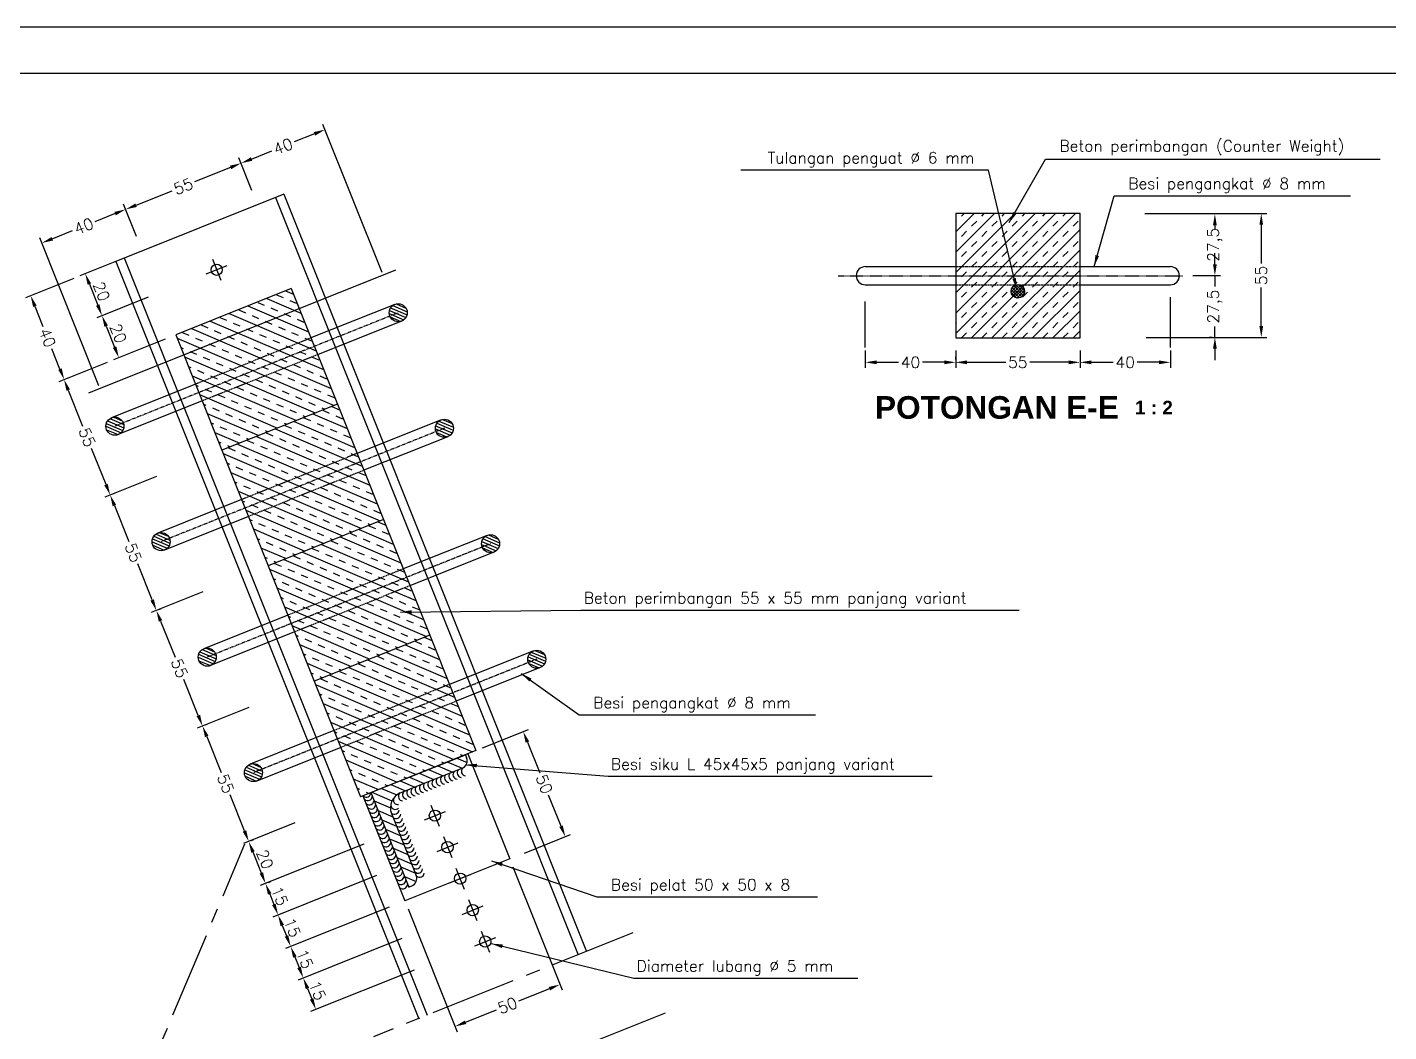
# Model space of a CAD drawing. Header units: metres. Extents: x -50 to 791, y -795 to 584.
# Drawn here: x 336.6 to 637.8, y -423.2 to -201.1 of the extents above; entities that cross this region are included whole.
import ezdxf
from ezdxf.enums import TextEntityAlignment as Align

# ---------------------------------------------------------------- set-up
doc = ezdxf.new("R2010")
doc.units = ezdxf.units.M
doc.header["$MEASUREMENT"] = 0
doc.linetypes.add('CENTER2', pattern=[28.575, 19.05, -3.175, 3.175, -3.175])
doc.linetypes.add('DASHED2', pattern=[0.375, 0.25, -0.125])
doc.layers.get('0').update_dxf_attribs({"color": 1, "linetype": 'CONTINUOUS'})
doc.layers.get('DEFPOINTS').update_dxf_attribs({"linetype": 'CONTINUOUS'})
for name, color, linetype in [('2', 1, 'CONTINUOUS'), ('5', 5, 'CONTINUOUS'), ('GRS-BANG', 5, 'CONTINUOUS'), ('KONS-BAJA', 1, 'CONTINUOUS'), ('UKURAN', 1, 'CONTINUOUS')]:
    doc.layers.add(name, color=color, linetype=linetype)
doc.styles.add('ARIAL', font='arialbd.ttf')
doc.styles.get("Standard").update_dxf_attribs({"font": 'Simplex.shx'})
doc.dimstyles.get("Standard").update_dxf_attribs({"dimtxt": 0.18, "dimasz": 0.18, "dimexe": 0.18, "dimexo": 0.0625, "dimgap": 0.09, "dimtad": 0, "dimtih": 1, "dimtoh": 1, "dimdec": 4, "dimzin": 0, "dimdsep": 46, "dimtxsty": 'Standard', "dimcen": 0.09, "dimadec": 0, "dimazin": 0, "dimtfac": 1, "dimtdec": 4, "dimtofl": 0, "dimtmove": 0, "dimatfit": 3, "dimfxl": 1, "dimtolj": 1, "dimtzin": 0, "dimarcsym": 0})
pattern_1 = [(336.80141, (-145.01335, -335.9181), (0.25013875, 0.5836571), [])]
pattern_2 = [(336.80141, (-114.3736, -412.5174), (0.25013875, 0.5836571), [])]
pattern_3 = [(336.80141, (-124.58686, -386.9843), (0.25013875, 0.5836571), [])]
pattern_4 = [(336.80141, (-134.8001, -361.4512), (0.25013875, 0.5836571), [])]

# ---------------------------------------------------------------- blocks, each defined once
blk = doc.blocks.new('*D40')
at = {"color": 0, "linetype": 'ByBlock'}
for p, q in [((355.53, -304.29), (356.12, -304.06)), ((355.88, -306.84), (359.08, -314.83)), ((364.24, -327.73), (361.04, -319.75)), ((375.41, -325.96), (364.01, -330.52))]:
    blk.add_line(p, q, dxfattribs=at)
for points in [[(356.27, -306.69), (355.5, -307), (354.95, -304.52)], [(364.63, -327.58), (363.85, -327.89), (365.17, -330.05)]]:
    blk.add_solid(points, dxfattribs=at)
at = {"layer": 'DEFPOINTS', "color": 0, "linetype": 'ByBlock'}
for p in [(354.95, -304.52), (375.99, -325.73), (365.17, -330.05)]:
    blk.add_point(p, dxfattribs=at)
at = {"color": 0, "linetype": 'ByBlock', "insert": (360.06, -317.29), "char_height": 2.5, "attachment_point": 5, "rotation": 291.8014}
blk.add_mtext('\\A1;55', dxfattribs=at)
blk = doc.blocks.new('*D41')
at = {"color": 0, "linetype": 'ByBlock'}
for p, q in [((346.88, -256.63), (336.2, -260.9)), ((338.29, -262.76), (340.09, -267.26)), ((343.85, -276.67), (342.06, -272.18)), ((354.31, -275.19), (343.62, -279.46))]:
    blk.add_line(p, q, dxfattribs=at)
for points in [[(338.68, -262.61), (337.9, -262.92), (337.36, -260.44)], [(344.24, -276.52), (343.47, -276.83), (344.78, -279)]]:
    blk.add_solid(points, dxfattribs=at)
at = {"layer": 'DEFPOINTS', "color": 0, "linetype": 'ByBlock'}
for p in [(347.46, -256.4), (354.89, -274.95), (344.78, -279)]:
    blk.add_point(p, dxfattribs=at)
at = {"color": 0, "linetype": 'ByBlock', "insert": (341.07, -269.72), "char_height": 2.5, "attachment_point": 5, "rotation": 291.8014}
blk.add_mtext('\\A1;40', dxfattribs=at)
blk = doc.blocks.new('*D42')
at = {"color": 0, "linetype": 'ByBlock'}
for p, q in [((358.13, -240.79), (357.9, -240.21)), ((356.04, -242.3), (351.56, -244.1)), ((342.15, -247.86), (346.64, -246.06)), ((352.47, -280.39), (339.37, -247.63))]:
    blk.add_line(p, q, dxfattribs=at)
for points in [[(355.89, -241.92), (356.19, -242.69), (358.36, -241.37)], [(342, -247.47), (342.31, -248.24), (339.83, -248.79)]]:
    blk.add_solid(points, dxfattribs=at)
at = {"layer": 'DEFPOINTS', "color": 0, "linetype": 'ByBlock'}
for p in [(358.36, -241.37), (339.83, -248.79), (352.71, -280.97)]:
    blk.add_point(p, dxfattribs=at)
at = {"color": 0, "linetype": 'ByBlock', "insert": (349.1, -245.08), "char_height": 2.5, "attachment_point": 5, "rotation": 21.8014}
blk.add_mtext('\\A1;40', dxfattribs=at)
blk = doc.blocks.new('*D43')
at = {"color": 0, "linetype": 'ByBlock'}
for p, q in [((345.32, -278.76), (345.9, -278.52)), ((345.67, -281.31), (348.86, -289.3)), ((354.03, -302.2), (350.83, -294.21)), ((365.19, -300.42), (353.79, -304.99))]:
    blk.add_line(p, q, dxfattribs=at)
for points in [[(346.06, -281.15), (345.28, -281.46), (344.74, -278.99)], [(354.41, -302.05), (353.64, -302.35), (354.95, -304.52)]]:
    blk.add_solid(points, dxfattribs=at)
at = {"layer": 'DEFPOINTS', "color": 0, "linetype": 'ByBlock'}
for p in [(344.74, -278.99), (365.78, -300.19), (354.95, -304.52)]:
    blk.add_point(p, dxfattribs=at)
at = {"color": 0, "linetype": 'ByBlock', "insert": (349.85, -291.75), "char_height": 2.5, "attachment_point": 5, "rotation": 291.8014}
blk.add_mtext('\\A1;55', dxfattribs=at)
blk = doc.blocks.new('*D44')
at = {"color": 0, "linetype": 'ByBlock'}
for p, q in [((383.66, -230.58), (383.43, -230)), ((381.57, -232.09), (373.59, -235.28)), ((360.68, -240.45), (368.67, -237.25)), ((360.77, -247.39), (357.9, -240.21))]:
    blk.add_line(p, q, dxfattribs=at)
for points in [[(381.42, -231.7), (381.73, -232.48), (383.89, -231.16)], [(360.53, -240.06), (360.84, -240.83), (358.36, -241.37)]]:
    blk.add_solid(points, dxfattribs=at)
at = {"layer": 'DEFPOINTS', "color": 0, "linetype": 'ByBlock'}
for p in [(383.89, -231.16), (358.36, -241.37), (361, -247.97)]:
    blk.add_point(p, dxfattribs=at)
at = {"color": 0, "linetype": 'ByBlock', "insert": (371.13, -236.27), "char_height": 2.5, "attachment_point": 5, "rotation": 21.8014}
blk.add_mtext('\\A1;55', dxfattribs=at)
blk = doc.blocks.new('*D45')
at = {"color": 0, "linetype": 'ByBlock'}
for p, q in [((353.72, -264.62), (354.3, -264.39)), ((354.07, -267.18), (355.93, -271.82)), ((367.1, -270.05), (355.7, -274.61))]:
    blk.add_line(p, q, dxfattribs=at)
for points in [[(354.46, -267.02), (353.68, -267.33), (353.14, -264.86)], [(356.32, -271.67), (355.54, -271.98), (356.86, -274.14)]]:
    blk.add_solid(points, dxfattribs=at)
at = {"layer": 'DEFPOINTS', "color": 0, "linetype": 'ByBlock'}
for p in [(353.14, -264.86), (367.68, -269.81), (356.86, -274.14)]:
    blk.add_point(p, dxfattribs=at)
at = {"color": 0, "linetype": 'ByBlock', "insert": (356.74, -268.8), "char_height": 2.5, "attachment_point": 5, "rotation": 291.8014}
blk.add_mtext('\\A1;20', dxfattribs=at)
blk = doc.blocks.new('*D46')
at = {"color": 0, "linetype": 'ByBlock'}
for p, q in [((359.67, -251.48), (348.27, -256.04)), ((350.36, -257.89), (352.21, -262.54)), ((363.38, -260.76), (351.98, -265.32))]:
    blk.add_line(p, q, dxfattribs=at)
for points in [[(350.74, -257.74), (349.97, -258.05), (349.43, -255.57)], [(352.6, -262.38), (351.83, -262.69), (353.14, -264.86)]]:
    blk.add_solid(points, dxfattribs=at)
at = {"layer": 'DEFPOINTS', "color": 0, "linetype": 'ByBlock'}
for p in [(360.25, -251.24), (363.96, -260.53), (353.14, -264.86)]:
    blk.add_point(p, dxfattribs=at)
at = {"color": 0, "linetype": 'ByBlock', "insert": (353.03, -259.52), "char_height": 2.5, "attachment_point": 5, "rotation": 291.8014}
blk.add_mtext('\\A1;20', dxfattribs=at)
blk = doc.blocks.new('*D47')
at = {"color": 0, "linetype": 'ByBlock'}
for p, q in [((415.1, -255.34), (401.99, -222.58)), ((400.14, -224.66), (395.63, -226.46)), ((386.22, -230.23), (390.72, -228.43)), ((386.3, -237.18), (383.43, -230))]:
    blk.add_line(p, q, dxfattribs=at)
for points in [[(399.98, -224.28), (400.29, -225.05), (402.46, -223.74)], [(386.06, -229.85), (386.37, -230.62), (383.89, -231.16)]]:
    blk.add_solid(points, dxfattribs=at)
at = {"layer": 'DEFPOINTS', "color": 0, "linetype": 'ByBlock'}
for p in [(383.89, -231.16), (386.53, -237.76), (415.33, -255.92)]:
    blk.add_point(p, dxfattribs=at)
at = {"color": 0, "linetype": 'ByBlock', "insert": (393.18, -227.45), "char_height": 2.5, "attachment_point": 5, "rotation": 21.8014}
blk.add_mtext('\\A1;40', dxfattribs=at)
blk = doc.blocks.new('*D48')
at = {"color": 0, "linetype": 'ByBlock'}
for p, q in [((422.22, -409.55), (399.29, -418.72)), ((398.24, -411.06), (398.83, -410.83)), ((398.59, -413.62), (399.52, -415.94))]:
    blk.add_line(p, q, dxfattribs=at)
for points in [[(398.98, -413.46), (398.21, -413.77), (397.66, -411.3)], [(399.91, -415.78), (399.13, -416.09), (400.45, -418.26)]]:
    blk.add_solid(points, dxfattribs=at)
at = {"layer": 'DEFPOINTS', "color": 0, "linetype": 'ByBlock'}
for p in [(422.8, -409.32), (397.66, -411.3), (400.45, -418.26)]:
    blk.add_point(p, dxfattribs=at)
at = {"color": 0, "linetype": 'ByBlock', "insert": (400.8, -414.08), "char_height": 2.5, "attachment_point": 5, "rotation": 291.8014}
blk.add_mtext('\\A1;15', dxfattribs=at)
blk = doc.blocks.new('*D49')
at = {"color": 0, "linetype": 'ByBlock'}
for p, q in [((419.44, -402.59), (396.5, -411.76)), ((394.3, -404.56), (393.72, -404.8)), ((395.81, -406.65), (396.74, -408.97))]:
    blk.add_line(p, q, dxfattribs=at)
for points in [[(396.19, -406.5), (395.42, -406.81), (394.88, -404.33)], [(397.12, -408.82), (396.35, -409.13), (397.66, -411.3)]]:
    blk.add_solid(points, dxfattribs=at)
at = {"layer": 'DEFPOINTS', "color": 0, "linetype": 'ByBlock'}
for p in [(420.02, -402.35), (394.88, -404.33), (397.66, -411.3)]:
    blk.add_point(p, dxfattribs=at)
at = {"color": 0, "linetype": 'ByBlock', "insert": (398.01, -407.12), "char_height": 2.5, "attachment_point": 5, "rotation": 291.8014}
blk.add_mtext('\\A1;15', dxfattribs=at)
blk = doc.blocks.new('*D50')
at = {"color": 0, "linetype": 'ByBlock'}
for p, q in [((392.67, -397.14), (393.25, -396.9)), ((416.65, -395.62), (393.72, -404.8)), ((393.02, -399.69), (393.95, -402.01))]:
    blk.add_line(p, q, dxfattribs=at)
for points in [[(393.41, -399.54), (392.64, -399.84), (392.09, -397.37)], [(394.34, -401.86), (393.56, -402.17), (394.88, -404.33)]]:
    blk.add_solid(points, dxfattribs=at)
at = {"layer": 'DEFPOINTS', "color": 0, "linetype": 'ByBlock'}
for p in [(392.09, -397.37), (417.23, -395.39), (394.88, -404.33)]:
    blk.add_point(p, dxfattribs=at)
at = {"color": 0, "linetype": 'ByBlock', "insert": (395.23, -400.15), "char_height": 2.5, "attachment_point": 5, "rotation": 291.8014}
blk.add_mtext('\\A1;15', dxfattribs=at)
blk = doc.blocks.new('*D51')
at = {"color": 0, "linetype": 'ByBlock'}
for p, q in [((389.89, -390.17), (390.47, -389.94)), ((413.87, -388.66), (390.93, -397.83)), ((390.24, -392.73), (391.17, -395.05))]:
    blk.add_line(p, q, dxfattribs=at)
for points in [[(390.62, -392.57), (389.85, -392.88), (389.31, -390.41)], [(391.55, -394.89), (390.78, -395.2), (392.09, -397.37)]]:
    blk.add_solid(points, dxfattribs=at)
at = {"layer": 'DEFPOINTS', "color": 0, "linetype": 'ByBlock'}
for p in [(414.45, -388.43), (389.31, -390.41), (392.09, -397.37)]:
    blk.add_point(p, dxfattribs=at)
at = {"color": 0, "linetype": 'ByBlock', "insert": (392.44, -393.19), "char_height": 2.5, "attachment_point": 5, "rotation": 291.8014}
blk.add_mtext('\\A1;15', dxfattribs=at)
blk = doc.blocks.new('*D52')
at = {"color": 0, "linetype": 'ByBlock'}
for p, q in [((386.17, -380.89), (386.75, -380.66)), ((411.08, -381.7), (388.15, -390.87)), ((386.52, -383.44), (388.38, -388.08))]:
    blk.add_line(p, q, dxfattribs=at)
for points in [[(386.91, -383.29), (386.14, -383.6), (385.59, -381.12)], [(388.77, -387.93), (387.99, -388.24), (389.31, -390.41)]]:
    blk.add_solid(points, dxfattribs=at)
at = {"layer": 'DEFPOINTS', "color": 0, "linetype": 'ByBlock'}
for p in [(385.59, -381.12), (411.66, -381.46), (389.31, -390.41)]:
    blk.add_point(p, dxfattribs=at)
at = {"color": 0, "linetype": 'ByBlock', "insert": (389.19, -385.07), "char_height": 2.5, "attachment_point": 5, "rotation": 291.8014}
blk.add_mtext('\\A1;20', dxfattribs=at)
blk = doc.blocks.new('*D53')
at = {"color": 0, "linetype": 'ByBlock'}
for p, q in [((375.96, -355.36), (376.54, -355.12)), ((376.31, -357.91), (379.5, -365.89)), ((384.67, -378.8), (381.47, -370.81)), ((395.83, -377.02), (384.43, -381.58))]:
    blk.add_line(p, q, dxfattribs=at)
for points in [[(376.7, -357.75), (375.92, -358.06), (375.38, -355.59)], [(385.05, -378.64), (384.28, -378.95), (385.59, -381.12)]]:
    blk.add_solid(points, dxfattribs=at)
at = {"layer": 'DEFPOINTS', "color": 0, "linetype": 'ByBlock'}
for p in [(375.38, -355.59), (396.41, -376.79), (385.59, -381.12)]:
    blk.add_point(p, dxfattribs=at)
at = {"color": 0, "linetype": 'ByBlock', "insert": (380.49, -368.35), "char_height": 2.5, "attachment_point": 5, "rotation": 291.8014}
blk.add_mtext('\\A1;55', dxfattribs=at)
blk = doc.blocks.new('*D54')
at = {"color": 0, "linetype": 'ByBlock'}
for p, q in [((365.75, -329.82), (366.33, -329.59)), ((366.1, -332.38), (369.29, -340.36)), ((374.45, -353.27), (371.26, -345.28)), ((385.62, -351.49), (374.22, -356.05))]:
    blk.add_line(p, q, dxfattribs=at)
for points in [[(366.48, -332.22), (365.71, -332.53), (365.17, -330.05)], [(374.84, -353.11), (374.07, -353.42), (375.38, -355.59)]]:
    blk.add_solid(points, dxfattribs=at)
at = {"layer": 'DEFPOINTS', "color": 0, "linetype": 'ByBlock'}
for p in [(365.17, -330.05), (386.2, -351.26), (375.38, -355.59)]:
    blk.add_point(p, dxfattribs=at)
at = {"color": 0, "linetype": 'ByBlock', "insert": (370.27, -342.82), "char_height": 2.5, "attachment_point": 5, "rotation": 291.8014}
blk.add_mtext('\\A1;55', dxfattribs=at)
blk = doc.blocks.new('*D55')
at = {"color": 0, "linetype": 'ByBlock'}
for p, q in [((444.03, -386.76), (454.89, -413.91)), ((420.84, -396.03), (431.7, -423.18)), ((452.1, -413.67), (445.29, -416.4)), ((433.55, -421.09), (440.37, -418.37))]:
    blk.add_line(p, q, dxfattribs=at)
for points in [[(451.95, -413.29), (452.26, -414.06), (454.43, -412.75)], [(433.4, -420.71), (433.71, -421.48), (431.23, -422.02)]]:
    blk.add_solid(points, dxfattribs=at)
at = {"layer": 'DEFPOINTS', "color": 0, "linetype": 'ByBlock'}
for p in [(443.8, -386.18), (420.61, -395.45), (454.43, -412.75)]:
    blk.add_point(p, dxfattribs=at)
at = {"color": 0, "linetype": 'ByBlock', "insert": (442.83, -417.38), "char_height": 2.5, "attachment_point": 5, "rotation": 21.8014}
blk.add_mtext('\\A1;50', dxfattribs=at)
blk = doc.blocks.new('SIKU45-45-5')
at = {"layer": 'KONS-BAJA'}
h = blk.add_hatch(dxfattribs=at)
h.set_pattern_fill('LINE', color=256, scale=0.5, angle=45, style=0)
h.set_pattern_definition([(45, (-135.3492, -435.9843), (-1.122532, 1.122532), [])])
h.paths.add_polyline_path([(2.5, 20.75, 0.414214), (0.75, 22.5), (0, 22.5), (0, 0), (22.5, 0), (22.5, 0.75, 0.414214), (20.75, 2.5), (6, 2.5, -0.414214), (2.5, 6)])
for points in [[(0, 0), (0, 22.5)], [(0, 22.5), (0.75, 22.5)], [(2.5, 6), (2.5, 20.75)], [(0, 0), (22.5, 0)], [(6, 2.5), (20.75, 2.5)], [(22.5, 0), (22.5, 0.75)]]:
    blk.add_lwpolyline(points, dxfattribs=at)
for centre, radius, start, end in [((0.75, 20.75), 1.75, 0, 90), ((6, 6), 3.5, 180, 270), ((20.75, 0.75), 1.75, 0, 90)]:
    blk.add_arc(centre, radius, start, end, dxfattribs=at)
blk = doc.blocks.new('*D56')
at = {"color": 0, "linetype": 'ByBlock'}
for p, q in [((437.3, -360.43), (447.47, -356.36)), ((447.24, -359.15), (449.98, -365.98)), ((454.68, -377.74), (451.94, -370.9)), ((446.59, -383.67), (456.77, -379.6))]:
    blk.add_line(p, q, dxfattribs=at)
for points in [[(447.63, -358.99), (446.85, -359.3), (446.31, -356.83)], [(455.06, -377.58), (454.29, -377.89), (455.61, -380.06)]]:
    blk.add_solid(points, dxfattribs=at)
at = {"layer": 'DEFPOINTS', "color": 0, "linetype": 'ByBlock'}
for p in [(436.72, -360.67), (455.61, -380.06), (446.01, -383.9)]:
    blk.add_point(p, dxfattribs=at)
at = {"color": 0, "linetype": 'ByBlock', "insert": (450.96, -368.44), "char_height": 2.5, "attachment_point": 5, "rotation": 291.8014}
blk.add_mtext('\\A1;50', dxfattribs=at)
blk = doc.blocks.new('*D72')
at = {"color": 0, "linetype": 'ByBlock'}
for p, q in [((521.97, -272.56), (521.97, -276.43)), ((541.97, -272.56), (541.97, -276.43)), ((524.47, -275.18), (529.33, -275.18)), ((539.47, -275.18), (534.62, -275.18))]:
    blk.add_line(p, q, dxfattribs=at)
for points in [[(524.47, -274.77), (524.47, -275.6), (521.97, -275.18)], [(539.47, -274.77), (539.47, -275.6), (541.97, -275.18)]]:
    blk.add_solid(points, dxfattribs=at)
at = {"layer": 'DEFPOINTS', "color": 0, "linetype": 'ByBlock'}
for p in [(521.97, -271.93), (541.97, -271.93), (541.97, -275.18)]:
    blk.add_point(p, dxfattribs=at)
at = {"color": 0, "linetype": 'ByBlock', "insert": (531.97, -275.18), "char_height": 2.5, "attachment_point": 5}
blk.add_mtext('\\A1;40', dxfattribs=at)
blk = doc.blocks.new('*D73')
at = {"color": 0, "linetype": 'ByBlock'}
for p, q in [((541.97, -274.56), (541.97, -273.93)), ((569.47, -272.56), (569.47, -276.43)), ((544.47, -275.18), (553.08, -275.18)), ((566.97, -275.18), (558.37, -275.18))]:
    blk.add_line(p, q, dxfattribs=at)
for points in [[(544.47, -274.77), (544.47, -275.6), (541.97, -275.18)], [(566.97, -274.77), (566.97, -275.6), (569.47, -275.18)]]:
    blk.add_solid(points, dxfattribs=at)
at = {"layer": 'DEFPOINTS', "color": 0, "linetype": 'ByBlock'}
for p in [(569.47, -271.93), (541.97, -275.18), (569.47, -275.18)]:
    blk.add_point(p, dxfattribs=at)
at = {"color": 0, "linetype": 'ByBlock', "insert": (555.72, -275.18), "char_height": 2.5, "attachment_point": 5}
blk.add_mtext('\\A1;55', dxfattribs=at)
blk = doc.blocks.new('*D74')
at = {"color": 0, "linetype": 'ByBlock'}
for p, q in [((569.47, -272.56), (569.47, -276.43)), ((589.47, -272.56), (589.47, -276.43)), ((571.97, -275.18), (576.83, -275.18)), ((586.97, -275.18), (582.12, -275.18))]:
    blk.add_line(p, q, dxfattribs=at)
for points in [[(571.97, -274.77), (571.97, -275.6), (569.47, -275.18)], [(586.97, -274.77), (586.97, -275.6), (589.47, -275.18)]]:
    blk.add_solid(points, dxfattribs=at)
at = {"layer": 'DEFPOINTS', "color": 0, "linetype": 'ByBlock'}
for p in [(569.47, -271.93), (589.47, -271.93), (589.47, -275.18)]:
    blk.add_point(p, dxfattribs=at)
at = {"color": 0, "linetype": 'ByBlock', "insert": (579.47, -275.18), "char_height": 2.5, "attachment_point": 5}
blk.add_mtext('\\A1;40', dxfattribs=at)
blk = doc.blocks.new('*D75')
at = {"color": 0, "linetype": 'ByBlock'}
for p, q in [((583.82, -242.28), (610.81, -242.28)), ((609.56, -244.78), (609.56, -253.33)), ((609.56, -267.17), (609.56, -258.62)), ((584.12, -269.67), (610.81, -269.67))]:
    blk.add_line(p, q, dxfattribs=at)
for points in [[(609.15, -244.78), (609.98, -244.78), (609.56, -242.28)], [(609.15, -267.17), (609.98, -267.17), (609.56, -269.67)]]:
    blk.add_solid(points, dxfattribs=at)
at = {"layer": 'DEFPOINTS', "color": 0, "linetype": 'ByBlock'}
for p in [(583.19, -242.28), (609.56, -242.28), (583.5, -269.67)]:
    blk.add_point(p, dxfattribs=at)
at = {"color": 0, "linetype": 'ByBlock', "insert": (609.56, -255.97), "char_height": 2.5, "attachment_point": 5, "rotation": 90}
blk.add_mtext('\\A1;55', dxfattribs=at)
blk = doc.blocks.new('*D76')
at = {"color": 0, "linetype": 'ByBlock'}
for p, q in [((599.3, -253.52), (599.3, -251.02)), ((594.42, -256.02), (600.55, -256.02)), ((599.3, -256.02), (599.3, -258.41)), ((599.3, -269.67), (599.3, -267.28)), ((598.68, -269.67), (598.05, -269.67)), ((599.3, -272.17), (599.3, -274.67))]:
    blk.add_line(p, q, dxfattribs=at)
for points in [[(598.88, -253.52), (599.72, -253.52), (599.3, -256.02)], [(598.88, -272.17), (599.72, -272.17), (599.3, -269.67)]]:
    blk.add_solid(points, dxfattribs=at)
at = {"layer": 'DEFPOINTS', "color": 0, "linetype": 'ByBlock'}
for p in [(593.79, -256.02), (599.3, -256.02), (599.3, -269.67)]:
    blk.add_point(p, dxfattribs=at)
at = {"color": 0, "linetype": 'ByBlock', "insert": (599.3, -262.85), "char_height": 2.5, "attachment_point": 5, "rotation": 90}
blk.add_mtext('\\A1;27,5', dxfattribs=at)

msp = doc.modelspace()

# ---------------------------------------------------------------- hatches: boundary and pattern name
at = {"layer": 'KONS-BAJA'}
h = msp.add_hatch(dxfattribs=at)
h.set_pattern_fill('TRANS', color=256, scale=0.5, angle=45, style=0)
h.set_pattern_definition([(45, (-28.1206, -780.5325), (-2.245064, 2.245064), []), (45, (-29.243, -779.41), (-2.245064, 2.245064), [1.5875, -1.5875])])
h.paths.add_polyline_path([(541.97433, -269.7796), (569.47433, -269.7796), (569.47433, -242.2796), (541.97433, -242.2796)])
h = msp.add_hatch(dxfattribs=at)
h.set_pattern_fill('TRANS', color=256, scale=0.5, angle=-23.1985905, style=0)
h.set_pattern_definition([(336.8014, (-145.0133, -335.918), (1.250694, 2.918285), []), (336.8014, (-144.388, -334.459), (1.250694, 2.918285), [1.5875, -1.5875])])
h.paths.add_polyline_path([(405.19933, -284.42318), (394.98609, -258.89007), (369.45298, -269.10331), (379.66623, -294.63642)])
h = msp.add_hatch(dxfattribs=at)
h.set_pattern_fill('ANSI37', color=256, scale=0.15, style=0)
h.set_pattern_definition([(45, (-50, -795.09387), (-0.3367596, 0.3367596), []), (135, (-50, -795.09387), (-0.3367596, -0.3367596), [])])
edge = h.paths.add_edge_path()
edge.add_arc((555.72433, -259.48678), 1.5, 0, 360)
h = msp.add_hatch(dxfattribs=at)
h.set_pattern_fill('LINE', color=256, scale=0.2, angle=-23.1985905, style=0)
h.set_pattern_definition(pattern_1)
edge = h.paths.add_edge_path()
edge.add_arc((418.66225, -264.22881), 2, 0, 360)
h = msp.add_hatch(dxfattribs=at)
h.set_pattern_fill('TRANS', color=256, scale=0.5, angle=-23.1985905, style=0)
h.set_pattern_definition([(336.8014, (-134.8, -361.4512), (1.250694, 2.918285), []), (336.8014, (-134.1748, -359.992), (1.250694, 2.918285), [1.5875, -1.5875])])
h.paths.add_polyline_path([(415.41258, -309.95629), (405.19933, -284.42318), (379.66623, -294.63642), (389.87947, -320.16953)])
h = msp.add_hatch(dxfattribs=at)
h.set_pattern_fill('LINE', color=256, scale=0.2, angle=-23.1985905, style=0)
h.set_pattern_definition(pattern_1)
edge = h.paths.add_edge_path()
edge.add_arc((355.99007, -289.29768), 2, 0, 360)
h = msp.add_hatch(dxfattribs=at)
h.set_pattern_fill('LINE', color=256, scale=0.2, angle=-23.1985905, style=0)
h.set_pattern_definition(pattern_4)
edge = h.paths.add_edge_path()
edge.add_arc((428.87549, -289.76192), 2, 0, 360)
h = msp.add_hatch(dxfattribs=at)
h.set_pattern_fill('TRANS', color=256, scale=0.5, angle=-23.1985905, style=0)
h.set_pattern_definition([(336.8014, (-124.587, -386.9843), (1.250694, 2.918285), []), (336.8014, (-123.9615, -385.5252), (1.250694, 2.918285), [1.5875, -1.5875])])
h.paths.add_polyline_path([(425.62582, -335.4894), (415.41258, -309.95629), (389.87947, -320.16953), (400.09271, -345.70264)])
h = msp.add_hatch(dxfattribs=at)
h.set_pattern_fill('LINE', color=256, scale=0.2, angle=-23.1985905, style=0)
h.set_pattern_definition(pattern_4)
edge = h.paths.add_edge_path()
edge.add_arc((366.20331, -314.83079), 2, 0, 360)
h = msp.add_hatch(dxfattribs=at)
h.set_pattern_fill('LINE', color=256, scale=0.2, angle=-23.1985905, style=0)
h.set_pattern_definition(pattern_3)
edge = h.paths.add_edge_path()
edge.add_arc((439.08873, -315.29503), 2, 0, 360)
h = msp.add_hatch(dxfattribs=at)
h.set_pattern_fill('TRANS', color=256, scale=0.5, angle=-23.1985905, style=0)
h.set_pattern_definition([(336.8014, (-114.3736, -412.5174), (1.250694, 2.918285), []), (336.8014, (-113.7483, -411.0583), (1.250694, 2.918285), [1.5875, -1.5875])])
h.paths.add_polyline_path([(435.83907, -361.02251), (425.62582, -335.4894), (400.09271, -345.70264), (410.30596, -371.23575)])
h = msp.add_hatch(dxfattribs=at)
h.set_pattern_fill('LINE', color=256, scale=0.2, angle=-23.1985905, style=0)
h.set_pattern_definition(pattern_3)
edge = h.paths.add_edge_path()
edge.add_arc((376.41656, -340.3639), 2, 0, 360)
h = msp.add_hatch(dxfattribs=at)
h.set_pattern_fill('LINE', color=256, scale=0.2, angle=-23.1985905, style=0)
h.set_pattern_definition(pattern_2)
edge = h.paths.add_edge_path()
edge.add_arc((449.30198, -340.82814), 2, 0, 360)
h = msp.add_hatch(dxfattribs=at)
h.set_pattern_fill('LINE', color=256, scale=0.2, angle=-23.1985905, style=0)
h.set_pattern_definition(pattern_2)
edge = h.paths.add_edge_path()
edge.add_arc((386.6298, -365.89701), 2, 0, 360)

# ---------------------------------------------------------------- linework, layer by layer
at = {"layer": '2', "color": 2}
msp.add_line((791.15464, -201.09387), (-50, -201.09387), dxfattribs=at)
at = {"layer": '5', "color": 5}
msp.add_line((-0.70788, -211.23878), (780.41649, -211.23878), dxfattribs=at)
at = {"layer": 'KONS-BAJA'}
for p, q in [((377.57715, -252.39073), (379.43411, -257.03312)), ((376.18444, -255.6404), (380.82682, -253.78345)), ((425.85794, -373.0927), (427.71489, -377.73509)), ((424.46523, -376.34237), (429.10761, -374.48542)), ((427.25066, -383.30595), (431.89304, -381.44899)), ((428.64337, -380.05628), (430.50032, -384.69866)), ((430.03609, -390.26952), (434.67847, -388.41257)), ((431.4288, -387.01985), (433.28575, -391.66224)), ((434.21423, -393.98343), (436.07118, -398.62581)), ((432.82152, -397.2331), (437.4639, -395.37614)), ((435.60695, -404.19667), (440.24933, -402.33972)), ((436.99966, -400.947), (438.85661, -405.58939))]:
    msp.add_line(p, q, dxfattribs=at)
at = {"layer": 'KONS-BAJA', "linetype": 'CENTER2'}
msp.add_line((346.64179, -472.11636), (384.76272, -381.6391), dxfattribs=at)
at = {"layer": 'KONS-BAJA'}
for points in [[(393.36126, -237.99934), (356.22219, -252.85497)], [(391.5043, -238.74213), (458.48357, -406.19029)], [(393.36126, -237.99934), (460.34052, -405.44751)], [(356.22219, -252.85497), (423.20146, -420.30314)], [(358.07914, -252.11219), (425.05841, -419.56036)], [(521.97433, -254.0296), (541.97433, -254.0296)], [(569.47433, -254.0296), (589.47433, -254.0296)], [(394.98609, -258.89007), (369.45298, -269.10331)], [(394.98609, -258.89007), (405.19933, -284.42318)], [(521.97433, -258.0296), (541.97433, -258.0296)], [(569.47433, -258.0296), (589.47433, -258.0296)], [(521.97433, -271.93111), (521.97433, -261.762)], [(589.47433, -271.93111), (589.47433, -260.74953)], [(417.91947, -262.37186), (399.34993, -269.79967)], [(419.40503, -266.08576), (400.83549, -273.51358)], [(369.45298, -269.10331), (379.66623, -294.63642)], [(373.81682, -280.01291), (355.24729, -287.44073)], [(375.30238, -283.72682), (356.73285, -291.15463)], [(405.19933, -284.42318), (379.66623, -294.63642)], [(405.19933, -284.42318), (415.41258, -309.95629)], [(428.13271, -287.90497), (409.56317, -295.33278)], [(429.61827, -291.61887), (411.04874, -299.04669)], [(379.66623, -294.63642), (389.87947, -320.16953)], [(384.03007, -305.54602), (365.46053, -312.97384)], [(385.51563, -309.25993), (366.94609, -316.68774)], [(415.41258, -309.95629), (389.87947, -320.16953)], [(415.41258, -309.95629), (425.62582, -335.4894)], [(438.34595, -313.43807), (419.77642, -320.86589)], [(439.83152, -317.15198), (421.26198, -324.5798)], [(389.87947, -320.16953), (400.09271, -345.70264)], [(394.24331, -331.07913), (375.67378, -338.50695)], [(395.72887, -334.79304), (377.15934, -342.22085)], [(425.62582, -335.4894), (400.09271, -345.70264)], [(425.62582, -335.4894), (435.83907, -361.02251)], [(448.5592, -338.97118), (429.98966, -346.399)], [(450.04476, -342.68509), (431.47522, -350.1129)], [(400.09271, -345.70264), (410.30596, -371.23575)], [(404.45655, -356.61224), (385.88702, -364.04005)], [(405.94212, -360.32615), (387.37258, -367.75396)], [(435.83907, -361.02251), (410.30596, -371.23575)], [(434.0739, -361.72857), (443.35867, -384.94049)], [(410.86198, -371.01334), (420.14675, -394.22526)]]:
    msp.add_lwpolyline(points, dxfattribs=at)
msp.add_lwpolyline([(541.97433, -269.7796), (569.47433, -269.7796), (569.47433, -242.2796), (541.97433, -242.2796)], close=True, dxfattribs=at)
at = {"layer": 'KONS-BAJA', "linetype": 'DASHED2', "ltscale": 0.25}
for points in [[(541.97433, -254.0296), (569.47433, -254.0296)], [(541.97433, -258.0296), (569.47433, -258.0296)]]:
    msp.add_lwpolyline(points, dxfattribs=at)
at = {"layer": 'KONS-BAJA', "linetype": 'DASHED2', "ltscale": 0.5}
msp.add_lwpolyline([(515.99256, -256.0296), (592.11458, -256.0296)], dxfattribs=at)
at = {"layer": 'KONS-BAJA', "linetype": 'DASHED2', "ltscale": 0.5, "flags": 128}
for points in [[(418.66225, -264.22881), (355.99007, -289.29768)], [(428.87549, -289.76192), (366.20331, -314.83079)], [(439.08873, -315.29503), (376.41656, -340.3639)], [(449.30198, -340.82814), (386.6298, -365.89701)]]:
    msp.add_lwpolyline(points, dxfattribs=at)
at = {"layer": 'KONS-BAJA', "linetype": 'DASHED2', "ltscale": 0.35, "flags": 128}
for points in [[(399.34993, -269.79967), (373.81682, -280.01291)], [(400.83549, -273.51358), (375.30238, -283.72682)], [(409.56317, -295.33278), (384.03007, -305.54602)], [(411.04874, -299.04669), (385.51563, -309.25993)], [(419.77642, -320.86589), (394.24331, -331.07913)], [(421.26198, -324.5798), (395.72887, -334.79304)], [(429.98966, -346.399), (404.45655, -356.61224)], [(431.47522, -350.1129), (405.94212, -360.32615)]]:
    msp.add_lwpolyline(points, dxfattribs=at)
at = {"layer": 'KONS-BAJA'}
for points in [[(427.3061, -367.12716, 0.616051), (427.97673, -368.80373, -908.511308223)], [(428.23458, -366.75577, 0.616051), (428.9052, -368.43234, -908.511308223)], [(429.16305, -366.38438, 0.616051), (429.83368, -368.06095, -908.511308223)], [(430.09153, -366.01299, 0.616051), (430.76216, -367.68956, -908.511308223)], [(431.02001, -365.6416, 0.616051), (431.69063, -367.31817, -908.511308223)], [(431.94848, -365.27021, 0.616051), (432.61911, -366.94677, -908.511308223)], [(432.87696, -364.89882, 0.616051), (433.54759, -366.57538, -908.511308223)], [(410.93737, -371.07785, 0.616051), (412.61394, -370.40722, -908.511308223)], [(419.87829, -370.09829, 0.616051), (420.54891, -371.77485, -908.511308223)], [(420.80676, -369.7269, 0.616051), (421.47739, -371.40346, -908.511308223)], [(421.73524, -369.35551, 0.616051), (422.40586, -371.03207, -908.511308223)], [(422.66372, -368.98411, 0.616051), (423.33434, -370.66068, -908.511308223)], [(423.59219, -368.61272, 0.616051), (424.26282, -370.28929, -908.511308223)], [(424.52067, -368.24133, 0.616051), (425.1913, -369.9179, -908.511308223)], [(425.44915, -367.86994, 0.616051), (426.11977, -369.54651, -908.511308223)], [(426.37762, -367.49855, 0.616051), (427.04825, -369.17512, -908.511308223)], [(411.24301, -371.84195, 0.616051), (412.91958, -371.17133, -908.511308223)], [(411.6144, -372.77043, 0.616051), (413.29097, -372.0998, -908.511308223)], [(411.98579, -373.69891, 0.616051), (413.66236, -373.02828, -908.511308223)], [(416.99337, -373.14822, 0.616051), (418.70226, -373.73158, -908.511308223)], [(417.69455, -371.50829, 0.616051), (418.75119, -372.97257, -908.511308223)], [(418.94981, -370.46968, 0.616051), (419.62043, -372.14624, -908.511308223)], [(412.35718, -374.62738, 0.616051), (414.03375, -373.95676, -908.511308223)], [(412.72857, -375.55586, 0.616051), (414.40514, -374.88523, -908.511308223)], [(413.09997, -376.48434, 0.616051), (414.77653, -375.81371, -908.511308223)], [(417.16953, -374.85651, 0.616051), (418.8461, -374.18588, -908.511308223)], [(417.54092, -375.78499, 0.616051), (419.21749, -375.11436, -908.511308223)], [(417.91231, -376.71346, 0.616051), (419.58888, -376.04284, -908.511308223)], [(413.47136, -377.41281, 0.616051), (415.14792, -376.74219, -908.511308223)], [(413.84275, -378.34129, 0.616051), (415.51931, -377.67066, -908.511308223)], [(414.21414, -379.26977, 0.616051), (415.8907, -378.59914, -908.511308223)], [(418.28371, -377.64194, 0.616051), (419.96027, -376.97131, -908.511308223)], [(418.6551, -378.57042, 0.616051), (420.33166, -377.89979, -908.511308223)], [(419.02649, -379.49889, 0.616051), (420.70305, -378.82827, -908.511308223)], [(414.58553, -380.19824, 0.616051), (416.26209, -379.52762, -908.511308223)], [(414.95692, -381.12672, 0.616051), (416.63348, -380.45609, -908.511308223)], [(415.32831, -382.0552, 0.616051), (417.00488, -381.38457, -908.511308223)], [(415.6997, -382.98367, 0.616051), (417.37627, -382.31305, -908.511308223)], [(419.39788, -380.42737, 0.616051), (421.07444, -379.75674, -908.511308223)], [(419.76927, -381.35585, 0.616051), (421.44583, -380.68522, -908.511308223)], [(420.14066, -382.28432, 0.616051), (421.81722, -381.6137, -908.511308223)], [(416.07109, -383.91215, 0.616051), (417.74766, -383.24152, -908.511308223)], [(416.44248, -384.84063, 0.616051), (418.11905, -384.17, -908.511308223)], [(416.81387, -385.7691, 0.616051), (418.49044, -385.09848, -908.511308223)], [(420.51205, -383.2128, 0.616051), (422.18862, -382.54217, -908.511308223)], [(420.88344, -384.14128, 0.616051), (422.56001, -383.47065, -908.511308223)], [(421.25483, -385.06975, 0.616051), (422.9314, -384.39913, -908.511308223)], [(421.62622, -385.99823, 0.616051), (423.30279, -385.3276, -908.511308223)], [(417.18526, -386.69758, 0.616051), (418.86183, -386.02695, -908.511308223)], [(417.55665, -387.62606, 0.616051), (419.23322, -386.95543, -908.511308223)], [(417.92804, -388.55453, 0.616051), (419.60461, -387.88391, -908.511308223)], [(421.99761, -386.92671, 0.616051), (423.67418, -386.25608, -908.511308223)], [(422.369, -387.85518, 0.616051), (424.04557, -387.18456, -908.511308223)], [(422.74039, -388.78366, 0.616051), (424.41696, -388.11303, -908.511308223)], [(418.29943, -389.48301, 0.616051), (419.976, -388.81238, -908.511308223)], [(418.67083, -390.41149, 0.616051), (420.34739, -389.74086, -908.511308223)], [(419.04222, -391.33996, 0.616051), (420.71878, -390.66934, -908.511308223)]]:
    msp.add_lwpolyline(points, format="xyb", dxfattribs=at)
at = {"layer": 'KONS-BAJA', "flags": 128}
msp.add_lwpolyline([(443.35867, -384.94049), (420.14675, -394.22526)], dxfattribs=at)
at = {"layer": 'KONS-BAJA', "linetype": 'CENTER2'}
for points in [[(470.57195, -401.35494), (413.20542, -424.30155)], [(477.67363, -419.10914), (426.93252, -439.40559)]]:
    msp.add_lwpolyline(points, dxfattribs=at)
at = {"layer": 'KONS-BAJA'}
for centre, radius in [((378.50563, -254.71192), 1.25), ((555.72433, -259.48678), 1.5), ((418.66225, -264.22881), 2), ((355.99007, -289.29768), 2), ((428.87549, -289.76192), 2), ((366.20331, -314.83079), 2), ((439.08873, -315.29503), 2), ((376.41656, -340.3639), 2), ((449.30198, -340.82814), 2), ((386.6298, -365.89701), 2), ((426.78642, -375.41389), 1.25), ((429.57185, -382.37747), 1.25), ((432.35728, -389.34104), 1.25), ((435.14271, -396.30462), 1.25), ((437.92814, -403.26819), 1.25)]:
    msp.add_circle(centre, radius, dxfattribs=at)
for centre, start, end in [((521.97433, -256.0296), 90, 270), ((589.47433, -256.0296), 270, 90)]:
    msp.add_arc(centre, 2, start, end, dxfattribs=at)
at = {"layer": 'UKURAN', "linetype": 'ByBlock'}
for p, q in [((599.30031, -244.87734), (599.30031, -245.88741)), ((599.30031, -253.52266), (599.30031, -252.51258)), ((598.67531, -256.02266), (598.05031, -256.02266))]:
    msp.add_line(p, q, dxfattribs=at)
at = {"layer": 'UKURAN'}
msp.add_line((418.09363, -254.81846), (350.14073, -281.99961), dxfattribs=at)
at = {"layer": 'UKURAN', "linetype": 'ByBlock'}
for points in [[(598.88364, -244.87734), (599.71697, -244.87734), (599.30031, -242.37734)], [(598.88364, -253.52266), (599.71697, -253.52266), (599.30031, -256.02266)]]:
    msp.add_solid(points, dxfattribs=at)

# ---------------------------------------------------------------- block references
at = {"layer": 'KONS-BAJA', "rotation": 291.8014094863518}
msp.add_blockref('SIKU45-45-5', (412.62715, -370.30727), dxfattribs=at)

# ---------------------------------------------------------------- texts
at = {"layer": 'GRS-BANG', "style": 'ARIAL'}
msp.add_text('POTONGAN E-E', height=5, dxfattribs=at).set_placement((551.08497, -287.65295), align=Align.CENTER)
msp.add_text('1 : 2', height=3, dxfattribs=at).set_placement((581.61591, -286.6842))
at = {"layer": 'KONS-BAJA', "char_height": 2.5}
for s, insert, attachment_point in [('\\A1;Beton perimbangan (Counter Weight)', (564.93453, -227.74558), 4), ('\\A1;Tulangan penguat %%c 6 mm', (546.10055, -230.37559), 6), ('\\A1;Besi pengangkat %%c 8 mm', (580.1454, -236.06933), 4)]:
    msp.add_mtext(s, dxfattribs=dict(at, insert=insert, attachment_point=attachment_point))
at = {"layer": 'UKURAN', "linetype": 'ByBlock', "insert": (599.30031, -249.2), "char_height": 2.5, "attachment_point": 5, "rotation": 90}
msp.add_mtext('\\A1;27,5', dxfattribs=at)
at = {"layer": 'UKURAN', "char_height": 2.5, "attachment_point": 4}
for s, insert in [('\\A1;Beton perimbangan 55 x 55 mm panjang variant', (459.70488, -327.68806)), ('\\A1;Besi pengangkat %%c 8 mm', (461.80612, -350.84972)), ('\\A1;Besi siku L 45x45x5 panjang variant', (465.70842, -364.42206)), ('\\A1;Besi pelat 50 x 50 x 8', (465.70842, -391.09234)), ('\\A1;Diameter lubang %%c 5 mm', (471.41179, -409.07231))]:
    msp.add_mtext(s, dxfattribs=dict(at, insert=insert))

# ---------------------------------------------------------------- dimensions: what is measured, and where the dimension line sits
at = {"layer": 'KONS-BAJA'}
for base, p1, p2, text, picture, middle in [((609.56228, -242.28), (583.49932, -269.66797), (583.19449, -242.28), '55', '*D75', (609.56228, -255.97399)), ((599.30031, -256.02266), (599.30031, -269.66797), (593.79233, -256.02266), '27,5', '*D76', (599.30031, -262.84531))]:
    dim = msp.add_linear_dim(base=base, p1=p1, p2=p2, angle=90, text=text, dimstyle='Standard', override={"dimtxt": 2.5, "dimasz": 2.5, "dimexe": 1.25, "dimexo": 0.625, "dimgap": 0.625, "dimtih": 0, "dimtoh": 0, "dimzin": 8, "dimlunit": 6, "dimcen": 2.5, "dimtofl": 1}, dxfattribs=at)
    dim.commit()
    dim.dimension.update_dxf_attribs({"geometry": picture, "text_midpoint": middle})
for base, p1, p2, text, picture, middle in [((541.97433, -275.18499), (521.97433, -271.93111), (541.97433, -271.93111), '40', '*D72', (531.97433, -275.18499)), ((569.47433, -275.18499), (541.97433, -275.18499), (569.47433, -271.93111), '55', '*D73', (555.72433, -275.18499)), ((589.47433, -275.18499), (569.47433, -271.93111), (589.47433, -271.93111), '40', '*D74', (579.47433, -275.18499))]:
    dim = msp.add_linear_dim(base=base, p1=p1, p2=p2, text=text, dimstyle='Standard', override={"dimtxt": 2.5, "dimasz": 2.5, "dimexe": 1.25, "dimexo": 0.625, "dimgap": 0.625, "dimtih": 0, "dimtoh": 0, "dimzin": 8, "dimlunit": 6, "dimcen": 2.5, "dimtofl": 1}, dxfattribs=at)
    dim.commit()
    dim.dimension.update_dxf_attribs({"geometry": picture, "text_midpoint": middle})
at = {"layer": 'UKURAN'}
for base, p1, p2, angle, text, override, picture, middle in [((383.8943, -231.1606), (415.33159, -255.92327), (386.53263, -237.75641), 21.8014095, '40', {"dimtxt": 2.5, "dimasz": 2.5, "dimexe": 1.25, "dimexo": 0.625, "dimgap": 0.625, "dimtih": 0, "dimtoh": 0, "dimzin": 8, "dimlunit": 6, "dimcen": 2.5, "dimtofl": 1}, '*D47', (393.17543, -227.44815)), ((358.36119, -241.37384), (383.8943, -231.1606), (360.99952, -247.96966), 21.8014095, '55', {"dimtxt": 2.5, "dimasz": 2.5, "dimexe": 1.25, "dimexo": 0.625, "dimgap": 0.625, "dimtih": 0, "dimtoh": 0, "dimzin": 8, "dimlunit": 6, "dimcen": 2.5, "dimtofl": 1}, '*D44', (371.12775, -236.26722)), ((339.83104, -248.7859), (358.36119, -241.37384), (352.70607, -280.97348), 21.8014095, '40', {"dimtxt": 2.5, "dimasz": 2.5, "dimexe": 1.25, "dimexo": 0.625, "dimgap": 0.625, "dimtih": 0, "dimtoh": 0, "dimzin": 8, "dimlunit": 6, "dimcen": 2.5, "dimtofl": 1}, '*D42', (349.09612, -245.07987)), ((353.14296, -264.85699), (360.24972, -251.24396), (363.96362, -260.52873), 291.8014095, '20', {"dimtxt": 2.5, "dimasz": 2.5, "dimexe": 1.25, "dimexo": 0.625, "dimgap": 0.625, "dimtad": 1, "dimtih": 0, "dimtoh": 0, "dimzin": 8, "dimlunit": 6, "dimcen": 2.5, "dimtofl": 1}, '*D46', (353.0269, -259.51825)), ((344.78272, -278.99599), (347.46449, -256.3987), (354.88676, -274.95437), 291.8014095, '40', {"dimtxt": 2.5, "dimasz": 2.5, "dimexe": 1.25, "dimexo": 0.625, "dimgap": 0.625, "dimtih": 0, "dimtoh": 0, "dimzin": 8, "dimlunit": 6, "dimcen": 2.5, "dimtofl": 1}, '*D41', (341.07158, -269.71815)), ((356.85687, -274.14176), (353.14296, -264.85699), (367.67753, -269.81349), 291.8014095, '20', {"dimtxt": 2.5, "dimasz": 2.5, "dimexe": 1.25, "dimexo": 0.625, "dimgap": 0.625, "dimtad": 1, "dimtih": 0, "dimtoh": 0, "dimzin": 8, "dimlunit": 6, "dimcen": 2.5, "dimtofl": 1}, '*D45', (356.74081, -268.80302)), ((354.95448, -304.52112), (344.74123, -278.98801), (365.77514, -300.19285), 291.8014095, '55', {"dimtxt": 2.5, "dimasz": 2.5, "dimexe": 1.25, "dimexo": 0.625, "dimgap": 0.625, "dimtih": 0, "dimtoh": 0, "dimzin": 8, "dimlunit": 6, "dimcen": 2.5, "dimtofl": 1}, '*D43', (349.84786, -291.75457)), ((365.16772, -330.05423), (354.95448, -304.52112), (375.98839, -325.72596), 291.8014095, '55', {"dimtxt": 2.5, "dimasz": 2.5, "dimexe": 1.25, "dimexo": 0.625, "dimgap": 0.625, "dimtih": 0, "dimtoh": 0, "dimzin": 8, "dimlunit": 6, "dimcen": 2.5, "dimtofl": 1}, '*D40', (360.0611, -317.28768)), ((375.38097, -355.58734), (365.16772, -330.05423), (386.20163, -351.25907), 291.8014095, '55', {"dimtxt": 2.5, "dimasz": 2.5, "dimexe": 1.25, "dimexo": 0.625, "dimgap": 0.625, "dimtih": 0, "dimtoh": 0, "dimzin": 8, "dimlunit": 6, "dimcen": 2.5, "dimtofl": 1}, '*D54', (370.27434, -342.82078)), ((385.59421, -381.12045), (375.38097, -355.58734), (396.41487, -376.79218), 291.8014095, '55', {"dimtxt": 2.5, "dimasz": 2.5, "dimexe": 1.25, "dimexo": 0.625, "dimgap": 0.625, "dimtih": 0, "dimtoh": 0, "dimzin": 8, "dimlunit": 6, "dimcen": 2.5, "dimtofl": 1}, '*D53', (380.48759, -368.35389)), ((455.60539, -380.05939), (436.71623, -360.66667), (446.00878, -383.89804), 291.8014095, '50', {"dimtxt": 2.5, "dimasz": 2.5, "dimexe": 1.25, "dimexo": 0.625, "dimgap": 0.625, "dimtih": 0, "dimtoh": 0, "dimzin": 8, "dimlunit": 6, "dimcen": 2.5, "dimtofl": 1}, '*D56', (450.95911, -368.44371)), ((389.30812, -390.40521), (385.59421, -381.12045), (411.66072, -381.46417), 291.8014095, '20', {"dimtxt": 2.5, "dimasz": 2.5, "dimexe": 1.25, "dimexo": 0.625, "dimgap": 0.625, "dimtad": 1, "dimtih": 0, "dimtoh": 0, "dimzin": 8, "dimlunit": 6, "dimcen": 2.5, "dimtofl": 1}, '*D52', (389.19206, -385.06647)), ((392.09355, -397.36879), (389.30812, -390.40521), (414.44615, -388.42775), 291.8014095, '15', {"dimtxt": 2.5, "dimasz": 2.5, "dimexe": 1.25, "dimexo": 0.625, "dimgap": 0.625, "dimtad": 1, "dimtih": 0, "dimtoh": 0, "dimzin": 8, "dimlunit": 6, "dimcen": 2.5, "dimtofl": 1}, '*D51', (392.44172, -393.19064)), ((454.42548, -412.74551), (420.606, -395.45303), (443.7978, -386.17631), 21.8014095, '50', {"dimtxt": 2.5, "dimasz": 2.5, "dimexe": 1.25, "dimexo": 0.625, "dimgap": 0.625, "dimtih": 0, "dimtoh": 0, "dimzin": 8, "dimlunit": 6, "dimcen": 2.5, "dimtofl": 1}, '*D55', (442.82958, -417.38387)), ((394.87898, -404.33237), (392.09355, -397.36879), (417.23158, -395.39132), 291.8014095, '15', {"dimtxt": 2.5, "dimasz": 2.5, "dimexe": 1.25, "dimexo": 0.625, "dimgap": 0.625, "dimtad": 1, "dimtih": 0, "dimtoh": 0, "dimzin": 8, "dimlunit": 6, "dimcen": 2.5, "dimtofl": 1}, '*D50', (395.22715, -400.15422)), ((397.66441, -411.29594), (394.87898, -404.33237), (420.01701, -402.3549), 291.8014095, '15', {"dimtxt": 2.5, "dimasz": 2.5, "dimexe": 1.25, "dimexo": 0.625, "dimgap": 0.625, "dimtad": 1, "dimtih": 0, "dimtoh": 0, "dimzin": 8, "dimlunit": 6, "dimcen": 2.5, "dimtofl": 1}, '*D49', (398.01259, -407.1178)), ((400.44984, -418.25952), (397.66441, -411.29594), (422.80244, -409.31847), 291.8014095, '15', {"dimtxt": 2.5, "dimasz": 2.5, "dimexe": 1.25, "dimexo": 0.625, "dimgap": 0.625, "dimtad": 1, "dimtih": 0, "dimtoh": 0, "dimzin": 8, "dimlunit": 6, "dimcen": 2.5, "dimtofl": 1}, '*D48', (400.79802, -414.08137))]:
    dim = msp.add_linear_dim(base=base, p1=p1, p2=p2, angle=angle, text=text, dimstyle='Standard', override=override, dxfattribs=at)
    dim.commit()
    dim.dimension.update_dxf_attribs({"geometry": picture, "text_midpoint": middle})

# ---------------------------------------------------------------- leaders
at = {"layer": 'KONS-BAJA', "annotation_type": 0, "has_hookline": 1}
for points, hookline_direction, text_width in [([(553.82566, -244.29712), (561.80953, -230.27534), (564.30953, -230.27534)], 0, 70.95238), ([(555.48442, -259.0626), (549.22555, -232.66726), (546.72555, -232.66726)], 1, 51.66667), ([(572.59478, -253.9789), (577.0204, -238.361), (579.5204, -238.361)], 0, 49.16667)]:
    msp.add_leader(points, dimstyle='Standard', override={"dimtxt": 2.5, "dimasz": 2.5, "dimexe": 1.25, "dimexo": 0.625, "dimgap": 0.625, "dimtad": 1, "dimtih": 0, "dimtoh": 0, "dimzin": 8, "dimcen": 2.5, "dimtofl": 1}, dxfattribs=dict(at, hookline_direction=hookline_direction, text_width=text_width))
at = {"layer": 'UKURAN', "annotation_type": 0, "has_hookline": 1, "hookline_direction": 0}
for points, text_width in [([(419.15629, -330.41073), (459.07988, -329.97973)], 96.30952), ([(445.87207, -343.98307), (458.68112, -353.14139), (461.18112, -353.14139)], 49.16667), ([(433.56481, -364.14806), (465.08342, -366.71372)], 71.07143), ([(439.26817, -385.42435), (462.58342, -393.38401), (465.08342, -393.38401)], 45.71429), ([(439.26817, -403.70399), (470.78679, -411.36398)], 48.92857)]:
    msp.add_leader(points, dimstyle='Standard', override={"dimtxt": 2.5, "dimasz": 2.5, "dimexe": 1.25, "dimexo": 0.625, "dimgap": 0.625, "dimtad": 1, "dimtih": 0, "dimtoh": 0, "dimzin": 8, "dimcen": 2.5, "dimtofl": 1}, dxfattribs=dict(at, text_width=text_width))

doc.saveas('drawing.dxf')
